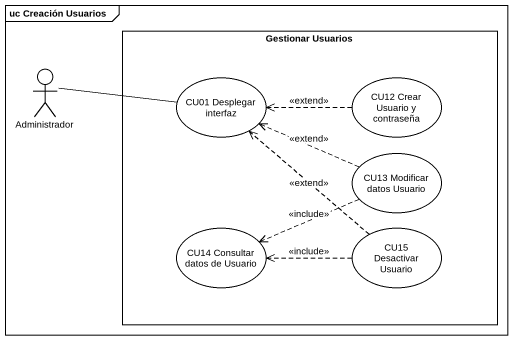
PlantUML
@startuml
mainframe uc Creación Usuarios
rectangle "Gestionar Usuarios" as Gestionar_Usuarios {
  usecase "CU01 Desplegar interfaz" as CU01_Desplegar_interfaz
  usecase "CU12 Crear Usuario y contraseña" as CU12_Crear_Usuario_y
  usecase "CU13 Modificar datos Usuario" as CU13_Modificar_datos_Usuario
  usecase "CU14 Consultar datos de Usuario" as CU14_Consultar_datos_de
  usecase "CU15 Desactivar Usuario" as CU15_Desactivar_Usuario
}
actor Administrador
CU01_Desplegar_interfaz -left- Administrador
CU12_Crear_Usuario_y .left.> CU01_Desplegar_interfaz : <<extend>>
CU13_Modificar_datos_Usuario .left.> CU01_Desplegar_interfaz : <<extend>>
CU13_Modificar_datos_Usuario .left.> CU14_Consultar_datos_de : <<include>>
CU15_Desactivar_Usuario .up.> CU01_Desplegar_interfaz : <<extend>>
CU15_Desactivar_Usuario .left.> CU14_Consultar_datos_de : <<include>>
@enduml
